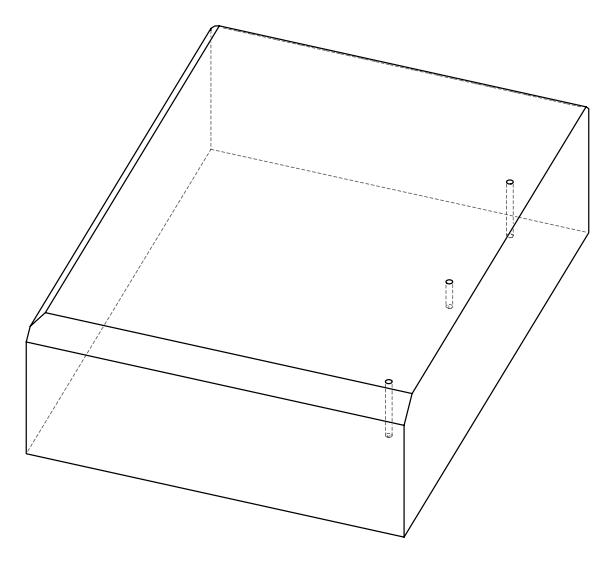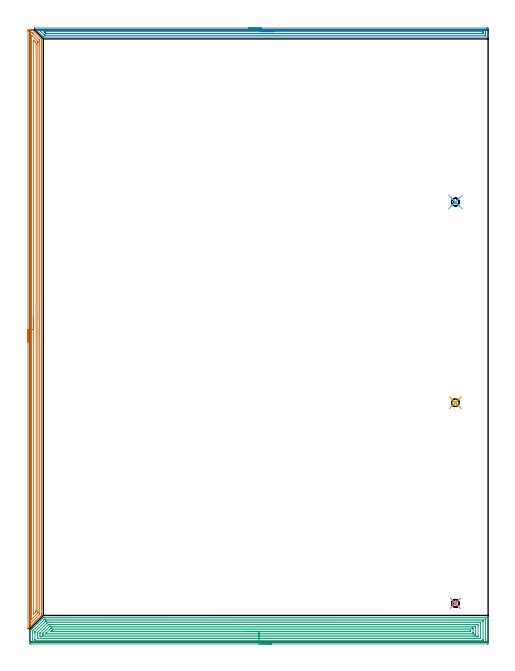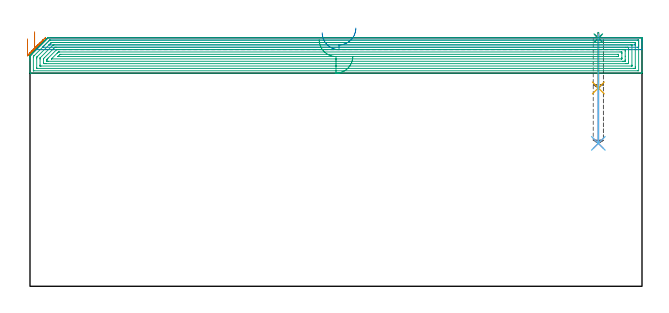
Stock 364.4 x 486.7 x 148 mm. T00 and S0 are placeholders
(PLAN: 9 operations, 2 tool changes, 48.2 min)
(1 SPOT_DRILL | STEP1POCKET | NXT0321_9005460120000 | 0.03 min | 0 mm3)
(2 SPOT_DRILL_1 | STEP1POCKET_1 | NXT0321_9005460120000 | 0.03 min | 0 mm3)
(3 SPOT_DRILL_2 | STEP1POCKET_2 | NXT0321_9005460120000 | 0.03 min | 0 mm3)
(4 DRILL_BLIND_HOLE_INTO_CENTER | STEP1POCKET | UGT0301_456 | 0.26 min | 1771 mm3)
(5 DRILL_BLIND_HOLE_INTO_CENTER_1 | STEP1POCKET_1 | UGT0301_456 | 0.13 min | 823 mm3)
(6 DRILL_BLIND_HOLE_INTO_CENTER_2 | STEP1POCKET_2 | UGT0301_456 | 0.26 min | 1771 mm3)
(7 AREA_MILL | FG_CHAMFER_SURFACE | UGT0205_001 | 15.26 min | 27606 mm3)
(8 AREA_MILL_1 | FG_CHAMFER_SURFACE_1 | UGT0205_001 | 8.77 min | 8971 mm3)
(9 AREA_MILL_2 | FG_CHAMFER_SURFACE_2 | UGT0205_001 | 23.44 min | 80367 mm3)
(TOOL NXT0321_9005460120000 | NC Spot Drill, 142deg, 12mm, Carbide, Uncoated | D12 PA142 FL30 Z2)
(TOOL UGT0301_456 | Carbide Drill 6.1 mm | D6.1 PA118 FL63 Z2)
(TOOL UGT0205_001 | Chamfer Mill 20 x 3 x 45 deg. | D20 FL50 Z2)
(OP 1 SPOT_DRILL)
G17 G21 G94 G90
T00 M6
G54
G17 G0 G90 X338.4 Y30.7 S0 M3
G43 Z158. H0
G94 G81 G98 Z147.737 F250. R151.
G80
M5
M2
(OP 2 SPOT_DRILL_1)
G17 G21 G94 G90
T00 M6
G54
G17 G0 G90 X338.4 Y190.3 S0 M3
G43 Z158. H0
G94 G81 G98 Z147.737 F250. R151.
G80
M5
M2
(OP 3 SPOT_DRILL_2)
G17 G21 G94 G90
T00 M6
G54
G17 G0 G90 X338.4 Y349.9 S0 M3
G43 Z158. H0
G94 G81 G98 Z147.737 F250. R151.
G80
M5
M2
(OP 4 DRILL_BLIND_HOLE_INTO_CENTER)
G17 G21 G94 G90
T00 M6
G54
G17 G0 G90 X338.4 Y30.7 S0 M3
G43 Z158. H0
G94 G81 G98 Z85.1 F250. R150.
G80
M5
M2
(OP 5 DRILL_BLIND_HOLE_INTO_CENTER_1)
G17 G21 G94 G90
T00 M6
G54
G17 G0 G90 X338.4 Y190.3 S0 M3
G43 Z158. H0
G94 G81 G98 Z118.1 F250. R150.
G80
M5
M2
(OP 6 DRILL_BLIND_HOLE_INTO_CENTER_2)
G17 G21 G94 G90
T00 M6
G54
G17 G0 G90 X338.4 Y349.9 S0 M3
G43 Z158. H0
G94 G81 G98 Z85.1 F250. R150.
G80
M5
M2
(OP 7 AREA_MILL)
G17 G21 G94 G90
T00 M6
G54
G17 G0 G90 X-1.5 Y238.55 S1061 M3
G43 Z158. H0
Z147.3
G94 G1 Y238.588 Z146.428 F250.
Y238.702 Z145.563
Y238.891 Z144.712
Y239.153 Z143.88
Y239.487 Z143.074
Y239.89 Z142.3
Y240.358 Z141.564
Y240.889 Z140.872
Y241.479 Z140.229
Y242.122 Z139.64
Y242.814 Z139.108
Y243.55 Z138.64
Y244.324 Z138.237
Y245.13 Z137.903
Y245.962 Z137.641
Y246.813 Z137.452
Y247.678 Z137.338
Y248.55 Z137.3
Y485.687
X-1.499 Y486.087 Z137.301
X-1.493 Y486.573 Z137.303
X-1.49 Y486.691 Z137.305
X-1.012 Y486.7 Z137.782
X-0.458 Z138.339
X-0.128 Z138.668
X0.426 Z139.222
X0.756 Z139.551
X1.693 Z140.492
X2.082 Y486.696 Z140.881
X2.095 Y486.694 Z140.894
X2.116 Y486.682 Z140.914
X2.193 Y486.607 Z140.992
X2.417 Y486.385 Z141.214
X2.524 Y486.277 Z141.322
X9.154 Y479.646 Z147.953
X9.162 Y479.639 Z147.96
X9.205 Y479.6 Z147.993
X9.2 Y478.954 Z148.
Y21.729
X9.198 Y21.094 Z147.986
X9.155 Y21.055 Z147.955
X8.044 Y19.943 Z146.842
X7.597 Y19.496 Z146.396
X6.704 Y18.603 Z145.503
X6.258 Y18.157 Z145.056
X5.811 Y17.71 Z144.61
X5.365 Y17.264 Z144.163
X4.811 Y16.71 Z143.61
X4.587 Y16.485 Z143.384
X4.472 Y16.371 Z143.27
X3.944 Y15.844 Z142.743
X3.703 Y15.601 Z142.499
X3.579 Y15.478 Z142.377
X3.077 Y14.977 Z141.877
X2.819 Y14.717 Z141.615
X2.686 Y14.585 Z141.483
X2.211 Y14.111 Z141.011
X1.935 Y13.832 Z140.73
X1.345 Y13.245 Z140.145
X1.051 Y12.948 Z139.846
X0.453 Y12.352 Z139.252
X0.166 Y12.064 Z138.961
X-0.44 Y11.459 Z138.359
X-0.718 Y11.18 Z138.077
X-1.241 Y10.658 Z137.557
X-1.334 Y10.566 Z137.465
X-1.454 Y10.452 Z137.344
X-1.494 Y10.417 Z137.304
X-1.499 Y10.544 Z137.301
X-1.5 Y10.566 Z137.3
Y248.55
X-0.086 Z138.714
X-0.085 Y484.513 Z138.715
X-0.084 Y484.62 Z138.716
X-0.081 Y484.672 Z138.719
X-0.08 Y484.69 Z138.72
X-0.034 Y484.691 Z138.766
X0.362 Y484.698 Z139.162
X0.756 Y484.699 Z139.556
X1.248 Y484.697 Z140.048
X1.64 Y484.69 Z140.44
X2.043 Y484.301 Z140.843
X2.524 Y483.825 Z141.324
X2.943 Y483.408 Z141.743
X7.407 Y478.943 Z146.207
X7.563 Y478.785 Z146.363
X7.688 Y478.656 Z146.488
X7.768 Y478.57 Z146.568
X7.779 Y478.516 Z146.579
X7.785 Y478.093 Z146.585
Y478.05
Y22.622
X7.78 Y22.197 Z146.58
X7.779 Y22.148 Z146.579
X7.754 Y22.115 Z146.554
X7.698 Y22.053 Z146.498
X7.604 Y21.955 Z146.404
X7.379 Y21.729 Z146.179
X0.146 Y14.496 Z138.946
X0.051 Y14.404 Z138.851
X-0.042 Y14.316 Z138.758
X-0.079 Y14.284 Z138.721
X-0.085 Y14.541 Z138.715
Y14.585
X-0.086 Y248.55 Z138.714
X1.328 Z140.128
X1.329 Y481.622 Z140.129
Y481.936
X1.334 Y482.515 Z140.134
X1.335 Y482.549 Z140.135
X1.34 Y482.55 Z140.14
X1.382 Y482.515 Z140.182
X1.64 Y482.26 Z140.44
X6.06 Y477.841 Z144.86
X6.229 Y477.669 Z145.029
X6.312 Y477.581 Z145.112
X6.352 Y477.537 Z145.152
X6.365 Y477.51 Z145.165
X6.366 Y477.471 Z145.166
X6.37 Y477.157 Z145.17
X6.371 Y476.843 Z145.171
Y476.264
Y24.094
X6.368 Y23.515 Z145.168
X6.365 Y23.207 Z145.165
X6.358 Y23.169 Z145.158
X6.336 Y23.144 Z145.136
X6.276 Y23.079 Z145.076
X6.06 Y22.86 Z144.86
X5.942 Y22.741 Z144.742
X1.357 Y18.157 Z140.157
X1.346 Y18.151 Z140.146
X1.339 Y18.148 Z140.139
X1.335 Y18.157 Z140.135
X1.333 Y18.18 Z140.133
X1.329 Y18.471 Z140.129
X1.328 Y22.946 Z140.128
Y248.55
X2.743 Z141.543
Y477.828
X2.745 Y478.05 Z141.545
X2.75 Y478.586 Z141.55
X2.762 Y478.677 Z141.562
X2.967 Y478.477 Z141.767
X3.402 Y478.05 Z142.202
X4.292 Y477.16 Z143.092
X4.95 Y476.492 Z143.75
X4.957 Y475.371 Z143.757
Y25.301
X4.956 Y24.63 Z143.756
X4.954 Y24.408 Z143.754
X4.95 Y24.241 Z143.75
X4.945 Y24.205 Z143.745
X4.918 Y24.174 Z143.718
X4.867 Y24.119 Z143.667
X4.723 Y23.973 Z143.523
X2.88 Y22.13 Z141.68
X2.8 Y22.052 Z141.6
X2.766 Y22.022 Z141.566
X2.752 Y22.012 Z141.552
X2.749 Y22.024 Z141.549
X2.747 Y22.117 Z141.547
X2.743 Y22.4 Z141.543
Y248.55
Y249.421 Z141.581
Y250.286 Z141.695
Y251.138 Z141.883
Y251.97 Z142.146
Y252.776 Z142.48
Y253.55 Z142.882
Y254.286 Z143.351
Y254.978 Z143.882
Y255.621 Z144.472
Y256.21 Z145.115
Y256.741 Z145.807
Y257.21 Z146.543
Y257.613 Z147.316
Y257.947 Z148.122
Y258.209 Z148.954
Y258.398 Z149.806
Y258.512 Z150.671
Y258.55 Z151.543
G0 Z158.
M5
M2
(OP 8 AREA_MILL_1)
G17 G21 G94 G90
T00 M6
G54
G17 G0 G90 X174. Y488.2 S1061 M3
G43 Z158. H0
Z150.9
G94 G1 X174.038 Z150.028 F250.
X174.152 Z149.163
X174.341 Z148.312
X174.603 Z147.48
X174.937 Z146.674
X175.34 Z145.9
X175.808 Z145.164
X176.339 Z144.472
X176.929 Z143.829
X177.572 Z143.24
X178.264 Z142.708
X179. Z142.24
X179.774 Z141.837
X180.58 Z141.503
X181.412 Z141.241
X182.263 Z141.052
X183.128 Z140.938
X184. Z140.9
X363.299
X363.768 Y488.199 Z140.901
X364.231 Y488.195 Z140.903
X364.39 Y488.192 Z140.906
X364.4 Y487.738 Z141.359
Y484.209 Z144.886
Y482.81 Z146.287
Y482.444 Z146.651
Y481.714 Z147.386
Y481.483 Z147.617
X364.393 Y481.108 Z147.983
X364.392 Y481.103 Z147.988
X364.216 Y481.1 Z148.
X10.939
X10.704 Y481.104 Z147.99
X10.685 Y481.112 Z147.982
X10.493 Y481.307 Z147.792
X3.785 Y488.016 Z141.084
X3.629 Y488.179 Z140.92
X3.614 Y488.198 Z140.901
X3.785 Y488.2 Z140.9
X184.
Y486.786 Z142.314
X361.979 Y486.785 Z142.315
X362.051
X362.36 Y486.779 Z142.321
X362.39 Y486.678 Z142.422
X362.397 Y486.444 Z142.656
X362.399 Y485.973 Z143.127
X362.4 Y485.558 Z143.542
Y485.091 Z144.009
Y483.794 Z145.306
X362.398 Y483.327 Z145.773
X362.394 Y482.917 Z146.183
X362.381 Y482.521 Z146.579
X361.979 Y482.515 Z146.585
X361.908
X12.21
X11.8 Y482.52 Z146.58
X11.752 Y482.521 Z146.579
X11.68 Y482.582 Z146.518
X11.549 Y482.707 Z146.393
X11.387 Y482.864 Z146.236
X8.277 Y485.973 Z143.127
X7.81 Y486.444 Z142.656
X7.581 Y486.681 Z142.419
X7.507 Y486.779 Z142.321
X7.81 Y486.784 Z142.316
X7.881 Y486.785 Z142.315
X184. Y486.786 Z142.314
Y485.372 Z143.728
X360.285 Y485.371 Z143.729
X360.361 Y485.37 Z143.73
X360.383 Y485.368 Z143.732
X360.389 Y485.366 Z143.734
X360.392 Y485.356 Z143.744
X360.396 Y485.298 Z143.802
X360.399 Y485.091 Z144.009
X360.4 Y484.884 Z144.216
X360.398 Y484.209 Z144.891
X360.396 Y484.006 Z145.094
X360.39 Y483.94 Z145.16
X360.331 Y483.935 Z145.165
X360.19 Y483.933 Z145.167
X359.58 Y483.929 Z145.171
X13.46
X13.176
X12.892 Y483.932 Z145.168
X12.812 Y483.935 Z145.165
X12.772 Y483.939 Z145.161
X12.751 Y483.957 Z145.143
X12.662 Y484.041 Z145.059
X12.491 Y484.209 Z144.891
X12.281 Y484.418 Z144.682
X11.609 Y485.091 Z144.009
X11.387 Y485.316 Z143.784
X11.348 Y485.364 Z143.736
X11.35 Y485.365 Z143.735
X11.387 Y485.367 Z143.733
X11.998 Y485.371 Z143.729
X184. Y485.372 Z143.728
X184.871 Z143.766
X185.736 Z143.88
X186.588 Z144.069
X187.42 Z144.331
X188.226 Z144.665
X189. Z145.068
X189.736 Z145.537
X190.428 Z146.068
X191.071 Z146.657
X191.66 Z147.301
X192.191 Z147.993
X192.66 Z148.728
X193.063 Z149.502
X193.397 Z150.308
X193.659 Z151.14
X193.848 Z151.992
X193.962 Z152.857
X194. Z153.728
G0 Z158.
M5
M2
(OP 9 AREA_MILL_2)
G17 G21 G94 G90
T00 M6
G54
G17 G0 G90 X192.2 Y-1.5 S1061 M3
G43 Z158. H0
Z136.9
G94 G1 X192.162 Z136.028 F250.
X192.048 Z135.163
X191.859 Z134.312
X191.597 Z133.48
X191.263 Z132.674
X190.86 Z131.9
X190.392 Z131.164
X189.86 Z130.472
X189.271 Z129.829
X188.628 Z129.24
X187.936 Z128.708
X187.2 Z128.24
X186.426 Z127.837
X185.62 Z127.503
X184.788 Z127.241
X183.936 Z127.052
X183.072 Z126.938
X182.2 Z126.9
X0.633
X0.199 Y-1.496 Z126.902
X0.01 Y-1.492 Z126.906
X0. Y-1.07 Z127.328
Y5.97 Z134.365
Y7.365 Z135.761
Y7.73 Z136.125
Y8.502 Z136.9
Y8.765 Z137.161
X0.01 Y8.9 Z137.296
X0.02 Y8.922 Z137.318
X0.469 Y9.369 Z137.769
X0.589 Y9.49 Z137.887
X0.633 Y9.533 Z137.932
X0.836 Y9.737 Z138.136
X0.882 Y9.783 Z138.18
X0.931 Y9.831 Z138.23
X1.125 Y10.025 Z138.424
X1.175 Y10.077 Z138.473
X1.229 Y10.13 Z138.529
X1.414 Y10.314 Z138.713
X1.469 Y10.37 Z138.767
X1.763 Y10.663 Z139.063
X2.422 Y11.322 Z139.721
X3.316 Y12.216 Z140.616
X4.989 Y13.89 Z142.288
X5.105 Y14.007 Z142.403
X5.475 Y14.375 Z142.775
X5.622 Y14.522 Z142.922
X6.161 Y15.063 Z143.458
X6.447 Y15.347 Z143.747
X7.041 Y15.943 Z144.338
X7.327 Y16.227 Z144.627
X7.357 Y16.257 Z144.657
X7.921 Y16.823 Z145.219
X8.509 Y17.41 Z145.809
X8.683 Y17.584 Z145.981
X8.801 Y17.703 Z146.1
X9.389 Y18.289 Z146.689
X9.577 Y18.478 Z146.876
X9.681 Y18.583 Z146.98
X10.495 Y19.395 Z147.795
X10.705 Y19.596 Z147.989
X11.366 Y19.6 Z148.
X364.214
X364.399 Y19.604 Z147.995
X364.4 Y19.244 Z147.643
Y19.021 Z147.42
Y18.289 Z146.684
Y17.044 Z145.441
Y15.65 Z144.045
Y-0.812 Z127.585
X364.397 Y-1.07 Z127.328
X364.39 Y-1.492 Z126.906
X364.201 Y-1.496 Z126.902
X363.767 Y-1.5 Z126.9
X182.2
Y-0.086 Z128.314
X2.316
X2.048 Y-0.083 Z128.317
X2.017 Y-0.081 Z128.319
X2.01 Y-0.078 Z128.322
X2.006 Y-0.068 Z128.332
X2.002 Y-0.031 Z128.369
X2.001 Y0.005 Z128.405
X2. Y0.225 Z128.625
Y7.73 Z136.13
X2.002 Y8.143 Z136.543
X2.007 Y8.377 Z136.777
X2.01 Y8.434 Z136.834
X2.044 Y8.482 Z136.882
X2.164 Y8.61 Z137.01
X2.29 Y8.739 Z137.139
X2.422 Y8.872 Z137.272
X11.366 Y17.816 Z146.216
X11.606 Y18.053 Z146.453
X11.703 Y18.145 Z146.545
X11.731 Y18.17 Z146.57
X11.769 Y18.179 Z146.579
X11.866 Y18.181 Z146.581
X12.26 Y18.185 Z146.585
X362.084
X362.352 Y18.183 Z146.583
X362.383 Y18.18 Z146.58
X362.39 Y18.178 Z146.578
X362.394 Y18.168 Z146.568
X362.398 Y18.131 Z146.531
X362.399 Y18.095 Z146.495
X362.4 Y17.875 Z146.275
X362.399 Y0.137 Z128.537
X362.397 Y0.026 Z128.426
X362.392 Y-0.047 Z128.353
X362.388 Y-0.079 Z128.321
X361.872 Y-0.086 Z128.314
X182.2
Y1.328 Z129.728
X4.211 Y1.329 Z129.729
X4.129
X4.064 Y1.332 Z129.732
X4.023 Y1.335 Z129.735
X4.01 Y1.34 Z129.74
X4.008 Y1.364 Z129.764
X4.003 Y1.57 Z129.97
X4. Y1.777 Z130.177
Y7.057 Z135.457
X4.003 Y7.73 Z136.13
X4.005 Y7.932 Z136.332
X4.012 Y8.001 Z136.401
X4.055 Y8.046 Z136.446
X4.211 Y8.21 Z136.61
X12.396 Y16.396 Z144.796
X12.531 Y16.53 Z144.93
X12.741 Y16.732 Z145.132
X12.772 Y16.761 Z145.161
X12.828 Y16.765 Z145.165
X12.912 Y16.769 Z145.169
X13.155 Y16.771 Z145.171
X360.189
X360.271 Y16.77 Z145.17
X360.337 Y16.768 Z145.168
X360.377 Y16.765 Z145.165
X360.39 Y16.76 Z145.16
X360.392 Y16.736 Z145.136
X360.397 Y16.53 Z144.93
X360.4 Y16.323 Z144.723
Y2.243 Z130.643
X360.398 Y1.57 Z129.97
X360.395 Y1.368 Z129.768
X360.391 Y1.339 Z129.739
X360.372 Y1.335 Z129.735
X360.312 Y1.332 Z129.732
X360.189 Y1.33 Z129.73
X359.541 Y1.328 Z129.728
X359.295
X182.2
Y2.743 Z131.143
X6.597
X6.149 Y2.745 Z131.145
X6.059 Y2.747 Z131.147
X6.021 Y2.749 Z131.149
X6.01 Y2.757 Z131.157
X6.007 Y2.781 Z131.181
X6.003 Y2.891 Z131.291
X6. Y3.33 Z131.73
Y6.849 Z135.249
X6.006 Y7.29 Z135.69
X6.01 Y7.509 Z135.909
X6.017 Y7.556 Z135.956
X6.042 Y7.586 Z135.986
X6.091 Y7.64 Z136.04
X6.179 Y7.73 Z136.13
X13.218 Y14.77 Z143.17
X13.634 Y15.178 Z143.578
X13.777 Y15.316 Z143.716
X13.829 Y15.35 Z143.75
X13.9 Y15.353 Z143.753
X14.049 Y15.355 Z143.755
X14.347 Y15.357 Z143.757
X357.803
X358.251 Y15.355 Z143.755
X358.341 Y15.353 Z143.753
X358.379 Y15.351 Z143.751
X358.39 Y15.343 Z143.743
X358.393 Y15.319 Z143.719
X358.397 Y15.209 Z143.609
X358.4 Y14.77 Z143.17
Y3.331 Z131.731
X358.398 Y2.891 Z131.291
X358.396 Y2.781 Z131.181
X358.391 Y2.755 Z131.155
X358.388 Y2.75 Z131.15
X358.374 Y2.747 Z131.147
X358.302 Y2.744 Z131.144
X358.103 Y2.743 Z131.143
X182.2
Y4.157 Z132.557
X9.577
X8.734 Y4.159 Z132.559
X8.683 Y4.162 Z132.562
X8.01 Y4.21 Z132.61
X8.001 Y4.881 Z133.281
X8. Y6.641 Z135.041
X8.003 Y6.85 Z135.25
X8.007 Y7.018 Z135.418
X8.01 Y7.1 Z135.5
X8.062 Y7.155 Z135.555
X8.214 Y7.311 Z135.711
X8.628 Y7.73 Z136.13
X14.049 Y13.151 Z141.551
X14.423 Y13.522 Z141.922
X14.796 Y13.89 Z142.29
X14.845 Y13.934 Z142.334
X14.894 Y13.939 Z142.339
X14.944 Y13.941 Z142.341
X15.784 Y13.943 Z142.343
X354.823
X355.666 Y13.941 Z142.341
X355.717 Y13.938 Z142.338
X356.39 Y13.89 Z142.29
X356.399 Y13.219 Z141.619
Y5.09 Z133.49
X356.396 Y4.422 Z132.822
X356.39 Y4.21 Z132.61
X355.767 Y4.161 Z132.561
X355.717 Y4.16 Z132.56
X354.877 Y4.157 Z132.557
X182.2
Y5.571 Z133.971
X10.877
X10.472 Y5.573 Z133.973
X10.067 Y5.577 Z133.977
X10.02 Y5.578 Z133.978
X10.01 Y5.61 Z134.01
X10.006 Y5.692 Z134.092
X10.002 Y5.815 Z134.215
X10.001 Y5.97 Z134.37
X10.004 Y6.43 Z134.83
X10.01 Y6.64 Z135.04
X10.206 Y6.85 Z135.25
X10.335 Y6.985 Z135.385
X10.472 Y7.124 Z135.524
X10.777 Y7.429 Z135.829
X15.657 Y12.308 Z140.708
X15.838 Y12.486 Z140.886
X15.875 Y12.516 Z140.916
X15.901 Y12.522 Z140.922
X15.961 Y12.525 Z140.925
X16.083 Y12.527 Z140.927
X16.327 Y12.529 Z140.929
X16.733
X353.523 Y12.528 Z140.928
X353.928 Y12.527 Z140.927
X354.333 Y12.523 Z140.923
X354.38 Y12.522 Z140.922
X354.39 Y12.49 Z140.89
X354.395 Y12.408 Z140.808
X354.398 Y12.284 Z140.684
X354.399 Y12.13 Z140.53
X354.4 Y11.666 Z140.066
Y8.61 Z137.01
Y6.386 Z134.786
X354.398 Y5.97 Z134.37
X354.394 Y5.738 Z134.138
X354.39 Y5.623 Z134.023
X354.383 Y5.578 Z133.978
X354.329 Y5.576 Z133.976
X353.928 Y5.573 Z133.973
X353.439 Y5.571 Z133.971
X353.034
X182.2
Y6.985 Z135.385
X13.017 Y6.986 Z135.386
X12.883 Y6.987 Z135.387
X12.816 Y6.99 Z135.39
X12.8 Y6.992 Z135.392
X12.802 Y6.997 Z135.397
X12.9 Y7.101 Z135.501
X13.006 Y7.208 Z135.608
X13.155 Y7.358 Z135.758
X16.167 Y10.37 Z138.77
X16.448 Y10.65 Z139.05
X16.733 Y10.933 Z139.333
X16.897 Y11.088 Z139.488
X16.922 Y11.108 Z139.508
X16.965 Y11.11 Z139.51
X17.059 Y11.113 Z139.513
X17.248 Y11.114 Z139.514
X17.627 Y11.115 Z139.515
X351.383 Y11.114 Z139.514
X352.14 Y11.11 Z139.51
X352.284 Y11.108 Z139.508
X352.391 Y11.096 Z139.496
X352.393 Y11.071 Z139.471
X352.398 Y10.996 Z139.396
X352.4 Y10.37 Z138.77
Y10.114 Z138.514
Y7.73 Z136.13
Y7.474 Z135.874
X352.397 Y7.218 Z135.618
X352.393 Y7.047 Z135.447
X352.39 Y6.991 Z135.391
X352.375 Y6.99 Z135.39
X352.329 Y6.988 Z135.388
X352.14 Y6.986 Z135.386
X352.002 Y6.985 Z135.385
X182.2
Y8.399 Z136.799
X16.946 Y8.4 Z136.8
X16.787 Y8.401 Z136.801
X16.733 Y8.403 Z136.803
X16.677 Y8.406 Z136.806
X16.704 Y8.447 Z136.847
X16.733 Y8.484 Z136.884
X16.795 Y8.548 Z136.948
X16.857 Y8.61 Z137.01
X17.738 Y9.49 Z137.89
X17.898 Y9.641 Z138.041
X17.956 Y9.693 Z138.093
X18.094 Y9.697 Z138.097
X18.308 Y9.7 Z138.1
X350.137
X350.351 Y9.698 Z138.098
X350.38 Y9.697 Z138.097
X350.39 Y9.695 Z138.095
X350.395 Y9.635 Z138.035
X350.399 Y9.538 Z137.938
X350.4 Y9.49 Z137.89
Y8.562 Z136.962
X350.397 Y8.513 Z136.913
X350.39 Y8.419 Z136.819
X350.372 Y8.406 Z136.806
X350.351 Y8.405 Z136.805
X349.67 Y8.4 Z136.8
X349.456
X182.2 Y8.399 Z136.799
X181.328 Z136.838
X180.464 Z136.951
X179.612 Z137.14
X178.78 Z137.403
X177.974 Z137.736
X177.2 Z138.139
X176.464 Z138.608
X175.772 Z139.139
X175.129 Z139.728
X174.54 Z140.372
X174.008 Z141.064
X173.54 Z141.799
X173.137 Z142.573
X172.803 Z143.379
X172.541 Z144.211
X172.352 Z145.063
X172.238 Z145.928
X172.2 Z146.799
G0 Z158.
M5
M2
